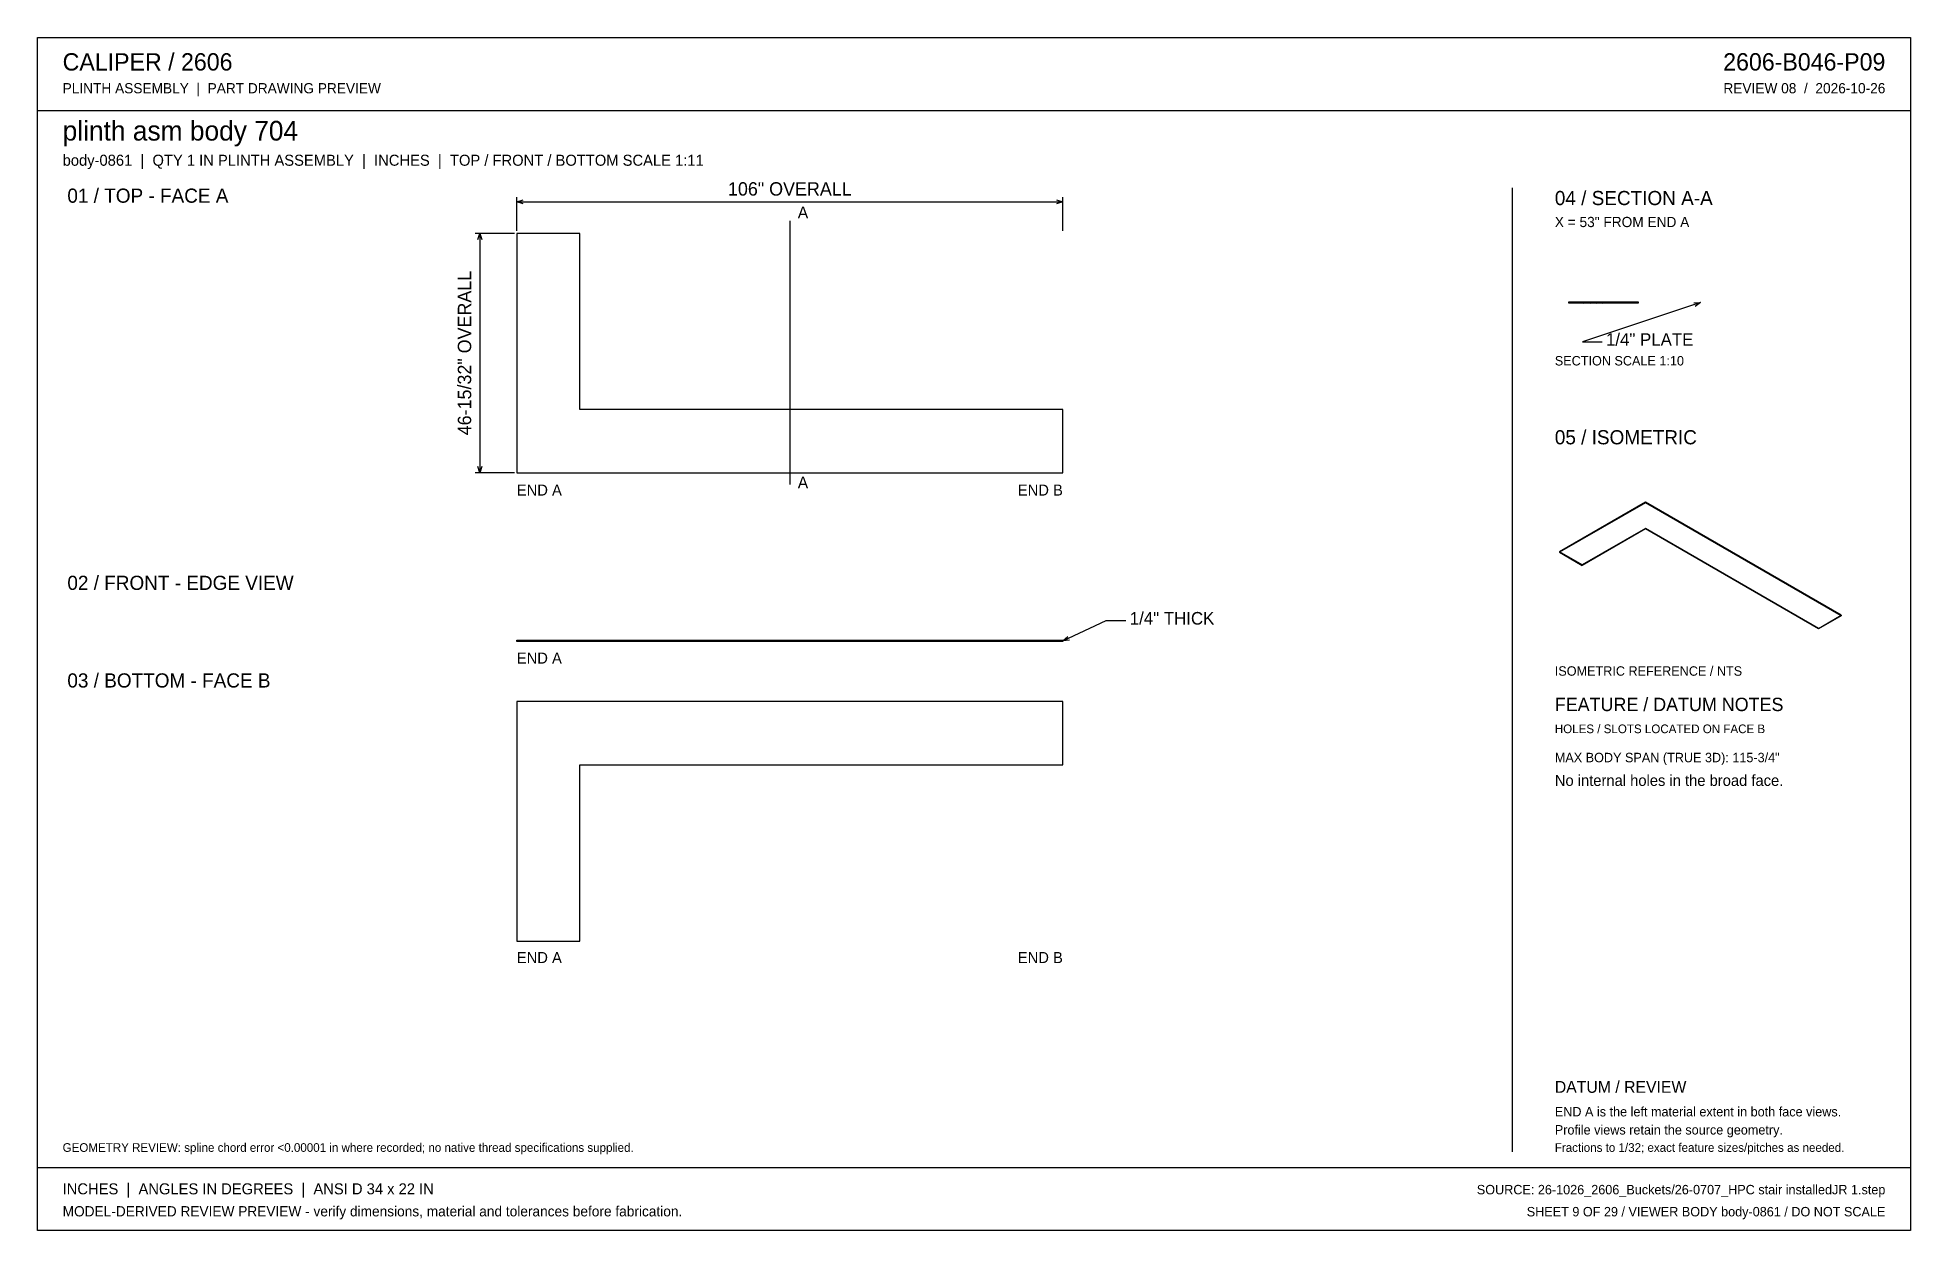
# Model space of a CAD drawing. Header units: inches. Extents: x 5 to 369, y 5 to 237.
import ezdxf
from ezdxf.enums import TextEntityAlignment as Align

# ---------------------------------------------------------------- set-up
doc = ezdxf.new("R2010")
doc.units = ezdxf.units.IN
doc.header["$MEASUREMENT"] = 0

msp = doc.modelspace()

# ---------------------------------------------------------------- linework, layer by layer
at = {"layer": 'ANNOTATION'}
for p, q in [((98.25, 199.24), (98.25, 205.81)), ((98.25, 204.89), (99.47, 205.27)), ((98.25, 204.89), (204.25, 204.89)), ((99.47, 204.51), (98.25, 204.89)), ((203.03, 205.27), (204.25, 204.89)), ((204.25, 204.89), (203.03, 204.51)), ((204.25, 199.24), (204.25, 205.81)), ((151.25, 201.22), (151.25, 150.01)), ((97.79, 198.78), (90.15, 198.78)), ((90.69, 197.56), (91.07, 198.78)), ((91.07, 198.78), (91.07, 152.3)), ((91.07, 198.78), (91.45, 197.56)), ((328.01, 185.33), (305.1, 177.71)), ((326.73, 185.31), (328.01, 185.33)), ((328.01, 185.33), (326.97, 184.59)), ((305.1, 177.71), (308.92, 177.71)), ((91.07, 152.3), (90.69, 153.53)), ((91.45, 153.53), (91.07, 152.3)), ((97.79, 152.3), (90.15, 152.3)), ((204.25, 119.65), (212.65, 123.6)), ((204.25, 119.65), (205.19, 120.52)), ((212.65, 123.6), (216.47, 123.6)), ((205.52, 119.83), (204.25, 119.65))]:
    msp.add_line(p, q, dxfattribs=at)
at = {"layer": 'OUTLINE'}
for p, q in [((5.19, 236.81), (368.81, 236.81)), ((5.19, 5.19), (5.19, 236.81)), ((368.81, 236.81), (368.81, 5.19)), ((5.19, 222.6), (368.81, 222.6)), ((291.5, 207.63), (291.5, 20.47)), ((110.5, 198.78), (98.25, 198.78)), ((98.25, 198.78), (98.25, 152.3)), ((110.5, 164.55), (110.5, 198.78)), ((302.45, 185.47), (315.93, 185.47)), ((302.45, 185.2), (302.45, 185.47)), ((302.91, 185.2), (303.18, 185.47)), ((304.13, 185.2), (304.41, 185.47)), ((305.35, 185.2), (305.63, 185.47)), ((306.58, 185.2), (306.85, 185.47)), ((307.8, 185.2), (308.07, 185.47)), ((309.02, 185.2), (309.3, 185.47)), ((310.24, 185.2), (310.52, 185.47)), ((311.47, 185.2), (311.74, 185.47)), ((312.69, 185.2), (312.96, 185.47)), ((313.91, 185.2), (314.18, 185.47)), ((315.13, 185.2), (315.41, 185.47)), ((315.93, 185.47), (315.93, 185.2)), ((315.93, 185.2), (302.45, 185.2)), ((204.25, 164.55), (110.5, 164.55)), ((204.25, 152.3), (204.25, 164.55)), ((98.25, 152.3), (204.25, 152.3)), ((317.34, 146.59), (300.67, 136.96)), ((317.34, 146.48), (300.67, 136.86)), ((317.34, 146.48), (317.34, 146.59)), ((355.36, 124.64), (317.34, 146.59)), ((355.36, 124.53), (317.34, 146.48)), ((317.34, 141.51), (305.06, 134.43)), ((317.34, 141.41), (305.06, 134.32)), ((317.34, 141.51), (317.34, 141.41)), ((350.97, 122.1), (317.34, 141.51)), ((350.97, 121.99), (317.34, 141.41)), ((300.67, 136.96), (300.67, 136.86)), ((305.06, 134.43), (300.67, 136.96)), ((300.67, 136.86), (305.06, 134.32)), ((305.06, 134.32), (305.06, 134.43)), ((350.97, 122.1), (355.36, 124.64)), ((355.36, 124.53), (350.97, 121.99)), ((355.36, 124.64), (355.36, 124.53)), ((350.97, 121.99), (350.97, 122.1)), ((98.25, 119.78), (204.25, 119.78)), ((98.25, 119.53), (98.25, 119.78)), ((204.25, 119.53), (98.25, 119.53)), ((204.25, 119.78), (204.25, 119.53)), ((204.25, 107.88), (98.25, 107.88)), ((98.25, 107.88), (98.25, 61.4)), ((204.25, 95.63), (204.25, 107.88)), ((110.5, 95.63), (204.25, 95.63)), ((110.5, 61.4), (110.5, 95.63)), ((98.25, 61.4), (110.5, 61.4)), ((5.19, 17.42), (368.81, 17.42)), ((368.81, 5.19), (5.19, 5.19))]:
    msp.add_line(p, q, dxfattribs=at)

# ---------------------------------------------------------------- texts
at = {"layer": 'ANNOTATION'}
for s, height, p in [('CALIPER / 2606', 3.3611, (10.08, 230.39)), ('PLINTH ASSEMBLY  |  PART DRAWING PREVIEW', 1.9861, (10.08, 225.96)), ('plinth asm body 704', 3.8194, (10.08, 216.79)), ('body-0861  |  QTY 1 IN PLINTH ASSEMBLY  |  INCHES  |  TOP / FRONT / BOTTOM SCALE 1:11', 2.1389, (10.08, 211.9)), ('01 / TOP - FACE A', 2.75, (11, 204.72)), ('A', 2.29, (152.78, 201.68)), ('04 / SECTION A-A', 2.75, (299.75, 204.26)), ('X = 53" FROM END A', 1.9861, (299.75, 199.99)), ('1/4" PLATE', 2.444, (309.68, 176.95)), ('SECTION SCALE 1:10', 1.8333, (299.75, 173.13)), ('05 / ISOMETRIC', 2.75, (299.75, 157.82)), ('END A', 2.139, (98.25, 147.87)), ('A', 2.29, (152.78, 149.25)), ('02 / FRONT - EDGE VIEW', 2.75, (11, 129.56)), ('1/4" THICK', 2.444, (217.24, 122.83)), ('END A', 2.139, (98.25, 115.25)), ('03 / BOTTOM - FACE B', 2.75, (11, 110.61)), ('ISOMETRIC REFERENCE / NTS', 1.8333, (299.75, 112.9)), ('FEATURE / DATUM NOTES', 2.5972, (299.75, 106.03)), ('HOLES / SLOTS LOCATED ON FACE B', 1.6806, (299.75, 101.75)), ('MAX BODY SPAN (TRUE 3D): 115-3/4"', 1.8333, (299.75, 96.1)), ('No internal holes in the broad face.', 2.1389, (299.75, 91.51)), ('END A', 2.139, (98.25, 57.12)), ('DATUM / REVIEW', 2.2917, (299.75, 31.93)), ('END A is the left material extent in both face views.', 1.8333, (299.75, 27.35)), ('Profile views retain the source geometry.', 1.8333, (299.75, 23.83)), ('GEOMETRY REVIEW: spline chord error <0.00001 in where recorded; no native thread specifications supplied.', 1.68056, (10.08, 20.47)), ('Fractions to 1/32; exact feature sizes/pitches as needed.', 1.6806, (299.75, 20.47)), ('INCHES  |  ANGLES IN DEGREES  |  ANSI D 34 x 22 IN', 2.1389, (10.08, 12.22)), ('MODEL-DERIVED REVIEW PREVIEW - verify dimensions, material and tolerances before fabrication.', 1.9861, (10.08, 7.94))]:
    msp.add_text(s, height=height, dxfattribs=at).set_placement(p)
for s, height, p in [('2606-B046-P09', 3.3611, (363.92, 230.39)), ('REVIEW 08  /  2026-10-26', 1.9861, (363.92, 225.96)), ('END B', 2.139, (204.25, 147.87)), ('END B', 2.139, (204.25, 57.12)), ('SOURCE: 26-1026_2606_Buckets/26-0707_HPC stair installedJR 1.step', 1.8333, (363.92, 12.22)), ('SHEET 9 OF 29 / VIEWER BODY body-0861 / DO NOT SCALE', 1.8333, (363.92, 7.94))]:
    msp.add_text(s, height=height, dxfattribs=at).set_placement(p, align=Align.RIGHT)
msp.add_text('106" OVERALL', height=2.5972, dxfattribs=at).set_placement((151.25, 206.11), align=Align.CENTER)
msp.add_text('46-15/32" OVERALL', height=2.5972, rotation=90, dxfattribs=at).set_placement((89.39, 175.54), align=Align.CENTER)

doc.saveas('drawing.dxf')
